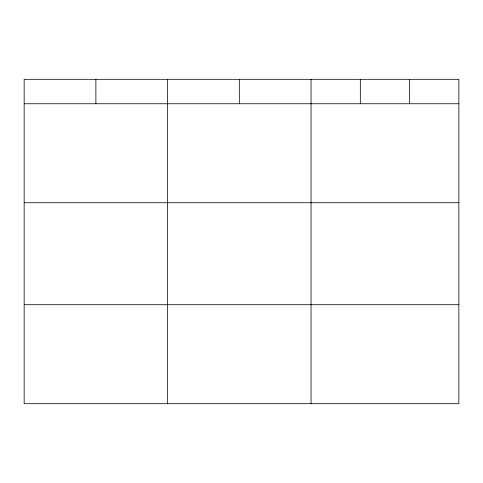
<?xml version="1.0" encoding="UTF-8"?>
<svg xmlns="http://www.w3.org/2000/svg" width="483" height="483" viewBox="0 0 483 483"><rect width="100%" height="100%" fill="white"/><g stroke="black" fill="none" stroke-linecap="round" stroke-linejoin="round"><path stroke-width="0.72" d="M458.85 202.733L458.85 79.315L24.15 79.315L24.15 403.685L458.85 403.685L458.85 202.733L24.15 202.733M24.15 103.754L458.85 103.754M24.15 304.707L458.85 304.707M409.584 79.315L409.584 103.754M360.318 79.315L360.318 103.754M311.052 79.315L311.052 403.685M239.326 79.315L239.326 103.754M167.601 79.315L167.601 403.685M95.876 79.315L95.876 103.754"/></g></svg>
